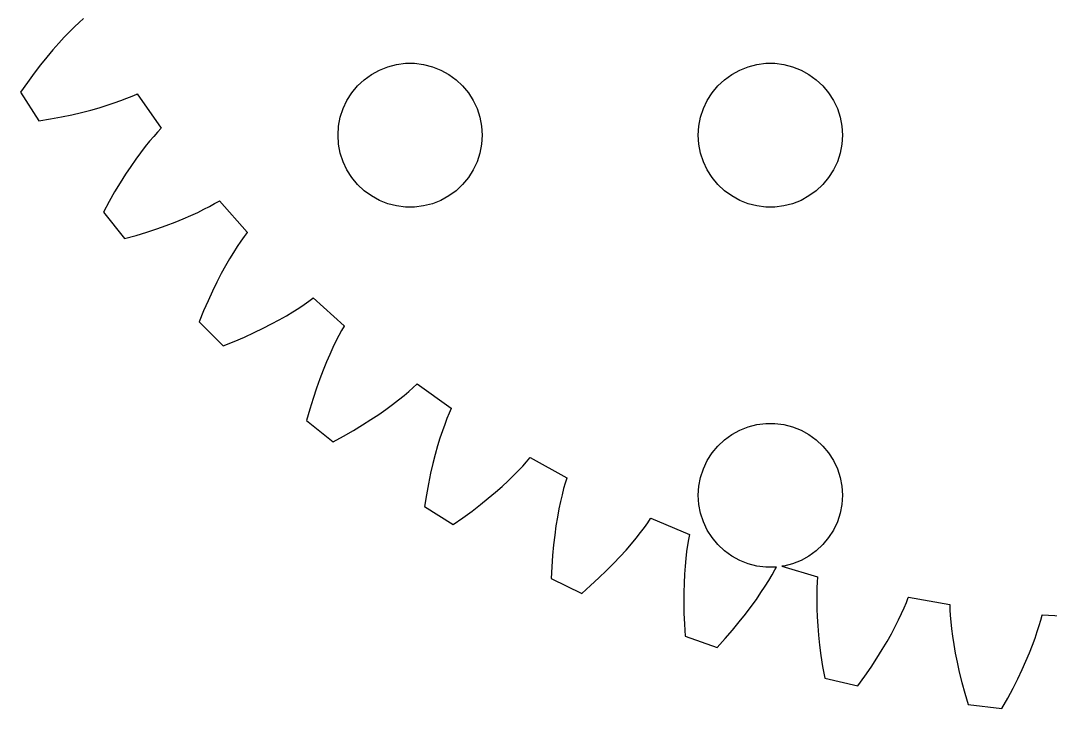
# Model space of a CAD drawing. Header units: metres. Extents: x -54 to 54, y -54 to 54.
# Drawn here: x -46.22 to -3.34, y -53.88 to -25.23 of the extents above; entities that cross this region are included whole.
import ezdxf

# ---------------------------------------------------------------- set-up
doc = ezdxf.new("R2010")
doc.units = ezdxf.units.M

msp = doc.modelspace()

# ---------------------------------------------------------------- linework, layer by layer
for p, q in [((-43.6034, -25.147), (-43.7811, -25.3075)), ((-44.1799, -25.6934), (-44.3992, -25.9204)), ((-43.9736, -25.4894), (-44.1799, -25.6934)), ((-43.7811, -25.3075), (-43.9736, -25.4894)), ((-44.3992, -25.9204), (-44.6306, -26.1709)), ((-44.873, -26.4457), (-45.1255, -26.7454)), ((-44.6306, -26.1709), (-44.873, -26.4457)), ((-45.1255, -26.7454), (-45.3871, -27.0705)), ((-30.5621, -27.0531), (-30.1884, -27.0059)), ((-30.1884, -27.0059), (-29.8116, -27.0059)), ((-29.8116, -27.0059), (-29.4379, -27.0531)), ((-15.5621, -27.0531), (-15.1884, -27.0059)), ((-15.1884, -27.0059), (-14.8116, -27.0059)), ((-14.8116, -27.0059), (-14.4379, -27.0531)), ((-45.6567, -27.4215), (-45.9333, -27.7992)), ((-45.3871, -27.0705), (-45.6567, -27.4215)), ((-31.6075, -27.467), (-31.2773, -27.2855)), ((-31.2773, -27.2855), (-30.927, -27.1468)), ((-30.927, -27.1468), (-30.5621, -27.0531)), ((-29.4379, -27.0531), (-29.0729, -27.1468)), ((-29.0729, -27.1468), (-28.7227, -27.2855)), ((-28.7227, -27.2855), (-28.3925, -27.467)), ((-16.6075, -27.467), (-16.2773, -27.2855)), ((-16.2773, -27.2855), (-15.927, -27.1468)), ((-15.927, -27.1468), (-15.5621, -27.0531)), ((-14.4379, -27.0531), (-14.0729, -27.1468)), ((-14.0729, -27.1468), (-13.7227, -27.2855)), ((-13.7227, -27.2855), (-13.3925, -27.467)), ((-45.9333, -27.7992), (-46.2158, -28.2038)), ((-32.1869, -27.9464), (-31.9123, -27.6884)), ((-31.9123, -27.6884), (-31.6075, -27.467)), ((-28.3925, -27.467), (-28.0877, -27.6884)), ((-28.0877, -27.6884), (-27.8131, -27.9464)), ((-17.1869, -27.9464), (-16.9123, -27.6884)), ((-16.9123, -27.6884), (-16.6075, -27.467)), ((-13.3925, -27.467), (-13.0877, -27.6884)), ((-13.0877, -27.6884), (-12.8131, -27.9464)), ((-46.2158, -28.2038), (-45.463, -29.4018)), ((-41.5755, -28.3744), (-41.3792, -28.2891)), ((-41.3792, -28.2891), (-41.3677, -28.2811)), ((-41.3677, -28.2811), (-40.3603, -29.708)), ((-32.6289, -28.5547), (-32.427, -28.2366)), ((-32.427, -28.2366), (-32.1869, -27.9464)), ((-27.8131, -27.9464), (-27.5729, -28.2366)), ((-27.5729, -28.2366), (-27.3711, -28.5547)), ((-17.6289, -28.5547), (-17.427, -28.2366)), ((-17.427, -28.2366), (-17.1869, -27.9464)), ((-12.8131, -27.9464), (-12.5729, -28.2366)), ((-12.5729, -28.2366), (-12.3711, -28.5547)), ((-42.6176, -28.7559), (-42.3179, -28.6568)), ((-42.3179, -28.6568), (-42.0445, -28.5594)), ((-42.0445, -28.5594), (-41.7972, -28.4649)), ((-41.7972, -28.4649), (-41.5755, -28.3744)), ((-32.7893, -28.8956), (-32.6289, -28.5547)), ((-27.3711, -28.5547), (-27.2107, -28.8956)), ((-17.7893, -28.8956), (-17.6289, -28.5547)), ((-12.3711, -28.5547), (-12.2107, -28.8956)), ((-44.5157, -29.2375), (-44.0824, -29.1469)), ((-44.0824, -29.1469), (-43.676, -29.0523)), ((-43.676, -29.0523), (-43.2965, -28.9548)), ((-43.2965, -28.9548), (-42.9437, -28.8556)), ((-42.9437, -28.8556), (-42.6176, -28.7559)), ((-32.9057, -29.2539), (-32.7893, -28.8956)), ((-27.2107, -28.8956), (-27.0942, -29.2539)), ((-17.9057, -29.2539), (-17.7893, -28.8956)), ((-12.2107, -28.8956), (-12.0942, -29.2539)), ((-45.463, -29.4018), (-44.9759, -29.3229)), ((-44.9759, -29.3229), (-44.5157, -29.2375)), ((-32.9763, -29.624), (-32.9057, -29.2539)), ((-27.0942, -29.2539), (-27.0237, -29.624)), ((-17.9763, -29.624), (-17.9057, -29.2539)), ((-12.0942, -29.2539), (-12.0237, -29.624)), ((-40.5137, -29.8709), (-40.6723, -30.0503)), ((-40.3683, -29.7139), (-40.5137, -29.8709)), ((-40.3603, -29.708), (-40.3683, -29.7139)), ((-33, -30), (-32.9763, -29.624)), ((-32.9763, -30.376), (-33, -30)), ((-27.0237, -29.624), (-27, -30)), ((-27, -30), (-27.0237, -30.376)), ((-18, -30), (-17.9763, -29.624)), ((-17.9763, -30.376), (-18, -30)), ((-12.0237, -29.624), (-12, -30)), ((-12, -30), (-12.0237, -30.376)), ((-40.8432, -30.2526), (-41.0254, -30.4785)), ((-40.6723, -30.0503), (-40.8432, -30.2526)), ((-32.9057, -30.7461), (-32.9763, -30.376)), ((-27.0237, -30.376), (-27.0942, -30.7461)), ((-17.9057, -30.7461), (-17.9763, -30.376)), ((-12.0237, -30.376), (-12.0942, -30.7461)), ((-41.2179, -30.7286), (-41.4198, -31.0034)), ((-41.0254, -30.4785), (-41.2179, -30.7286)), ((-32.7893, -31.1044), (-32.9057, -30.7461)), ((-27.0942, -30.7461), (-27.2107, -31.1044)), ((-17.7893, -31.1044), (-17.9057, -30.7461)), ((-12.0942, -30.7461), (-12.2107, -31.1044)), ((-41.4198, -31.0034), (-41.6299, -31.3036)), ((-32.6289, -31.4453), (-32.7893, -31.1044)), ((-27.2107, -31.1044), (-27.3711, -31.4453)), ((-17.6289, -31.4453), (-17.7893, -31.1044)), ((-12.2107, -31.1044), (-12.3711, -31.4453)), ((-41.8473, -31.6297), (-42.0708, -31.982)), ((-41.6299, -31.3036), (-41.8473, -31.6297)), ((-32.427, -31.7634), (-32.6289, -31.4453)), ((-27.3711, -31.4453), (-27.5729, -31.7634)), ((-17.427, -31.7634), (-17.6289, -31.4453)), ((-12.3711, -31.4453), (-12.5729, -31.7634)), ((-42.0708, -31.982), (-42.2994, -32.3611)), ((-32.1869, -32.0536), (-32.427, -31.7634)), ((-31.9123, -32.3115), (-32.1869, -32.0536)), ((-27.8131, -32.0536), (-28.0877, -32.3115)), ((-27.5729, -31.7634), (-27.8131, -32.0536)), ((-17.1869, -32.0536), (-17.427, -31.7634)), ((-16.9123, -32.3115), (-17.1869, -32.0536)), ((-12.8131, -32.0536), (-13.0877, -32.3115)), ((-12.5729, -31.7634), (-12.8131, -32.0536)), ((-42.2994, -32.3611), (-42.532, -32.7673)), ((-31.6075, -32.533), (-31.9123, -32.3115)), ((-31.2773, -32.7145), (-31.6075, -32.533)), ((-28.3925, -32.533), (-28.7227, -32.7145)), ((-28.0877, -32.3115), (-28.3925, -32.533)), ((-16.6075, -32.533), (-16.9123, -32.3115)), ((-16.2773, -32.7145), (-16.6075, -32.533)), ((-13.3925, -32.533), (-13.7227, -32.7145)), ((-13.0877, -32.3115), (-13.3925, -32.533)), ((-42.532, -32.7673), (-42.7674, -33.201)), ((-38.5825, -33.0873), (-38.3473, -32.9657)), ((-38.3473, -32.9657), (-38.1371, -32.851)), ((-38.1371, -32.851), (-37.9517, -32.7442)), ((-37.9517, -32.7442), (-37.9411, -32.735)), ((-37.9411, -32.735), (-36.7803, -34.0402)), ((-30.927, -32.8532), (-31.2773, -32.7145)), ((-30.5621, -32.9469), (-30.927, -32.8532)), ((-30.1884, -32.9941), (-30.5621, -32.9469)), ((-29.8116, -32.9941), (-30.1884, -32.9941)), ((-29.4379, -32.9469), (-29.8116, -32.9941)), ((-29.0729, -32.8532), (-29.4379, -32.9469)), ((-28.7227, -32.7145), (-29.0729, -32.8532)), ((-15.927, -32.8532), (-16.2773, -32.7145)), ((-15.5621, -32.9469), (-15.927, -32.8532)), ((-15.1884, -32.9941), (-15.5621, -32.9469)), ((-14.8116, -32.9941), (-15.1884, -32.9941)), ((-14.4379, -32.9469), (-14.8116, -32.9941)), ((-14.0729, -32.8532), (-14.4379, -32.9469)), ((-13.7227, -32.7145), (-14.0729, -32.8532)), ((-42.7674, -33.201), (-41.8852, -34.3072)), ((-39.4429, -33.4824), (-39.13, -33.3467)), ((-39.13, -33.3467), (-38.8433, -33.2147)), ((-38.8433, -33.2147), (-38.5825, -33.0873)), ((-40.5418, -33.8993), (-40.1485, -33.7598)), ((-40.1485, -33.7598), (-39.7823, -33.6205)), ((-39.7823, -33.6205), (-39.4429, -33.4824)), ((-41.8852, -34.3072), (-41.41, -34.1742)), ((-41.41, -34.1742), (-40.9622, -34.0379)), ((-40.9622, -34.0379), (-40.5418, -33.8993)), ((-36.9144, -34.2192), (-37.052, -34.4152)), ((-36.7876, -34.0469), (-36.9144, -34.2192)), ((-36.7803, -34.0402), (-36.7876, -34.0469)), ((-37.1991, -34.6353), (-37.3549, -34.8802)), ((-37.052, -34.4152), (-37.1991, -34.6353)), ((-37.5182, -35.1503), (-37.688, -35.446)), ((-37.3549, -34.8802), (-37.5182, -35.1503)), ((-37.688, -35.446), (-37.8633, -35.7679)), ((-37.8633, -35.7679), (-38.0428, -36.1162)), ((-38.0428, -36.1162), (-38.2254, -36.4913)), ((-38.2254, -36.4913), (-38.4101, -36.8936)), ((-34.2192, -36.9144), (-34.0469, -36.7876)), ((-34.0469, -36.7876), (-34.0373, -36.7773)), ((-34.0373, -36.7773), (-32.7377, -37.9442)), ((-38.4101, -36.8936), (-38.5958, -37.3233)), ((-34.8802, -37.3549), (-34.6353, -37.1991)), ((-34.6353, -37.1991), (-34.4152, -37.052)), ((-34.4152, -37.052), (-34.2192, -36.9144)), ((-38.5958, -37.3233), (-38.7811, -37.7806)), ((-35.7679, -37.8633), (-35.446, -37.688)), ((-35.446, -37.688), (-35.1503, -37.5182)), ((-35.1503, -37.5182), (-34.8802, -37.3549)), ((-38.7811, -37.7806), (-37.7806, -38.7811)), ((-36.4913, -38.2254), (-36.1162, -38.0428)), ((-36.1162, -38.0428), (-35.7679, -37.8633)), ((-32.851, -38.1371), (-32.9657, -38.3473)), ((-32.7442, -37.9517), (-32.851, -38.1371)), ((-32.7377, -37.9442), (-32.7442, -37.9517)), ((-37.3233, -38.5958), (-36.8936, -38.4101)), ((-36.8936, -38.4101), (-36.4913, -38.2254)), ((-33.0873, -38.5825), (-33.2147, -38.8433)), ((-32.9657, -38.3473), (-33.0873, -38.5825)), ((-37.7806, -38.7811), (-37.3233, -38.5958)), ((-33.2147, -38.8433), (-33.3467, -39.13)), ((-33.4824, -39.4429), (-33.6205, -39.7823)), ((-33.3467, -39.13), (-33.4824, -39.4429)), ((-33.6205, -39.7823), (-33.7598, -40.1485)), ((-33.7598, -40.1485), (-33.8993, -40.5418)), ((-33.8993, -40.5418), (-34.0379, -40.9622)), ((-30.2526, -40.8432), (-30.0503, -40.6723)), ((-30.0503, -40.6723), (-29.8709, -40.5137)), ((-29.8709, -40.5137), (-29.7139, -40.3683)), ((-29.7139, -40.3683), (-29.7056, -40.357)), ((-29.7056, -40.357), (-28.2835, -41.3711)), ((-34.0379, -40.9622), (-34.1742, -41.41)), ((-30.7286, -41.2179), (-30.4785, -41.0254)), ((-30.4785, -41.0254), (-30.2526, -40.8432)), ((-34.1742, -41.41), (-34.3072, -41.8852)), ((-31.3036, -41.6299), (-31.0034, -41.4198)), ((-31.0034, -41.4198), (-30.7286, -41.2179)), ((-28.3744, -41.5755), (-28.4649, -41.7972)), ((-28.2891, -41.3792), (-28.3744, -41.5755)), ((-28.2835, -41.3711), (-28.2891, -41.3792)), ((-34.3072, -41.8852), (-33.201, -42.7674)), ((-31.982, -42.0708), (-31.6297, -41.8473)), ((-31.6297, -41.8473), (-31.3036, -41.6299)), ((-28.4649, -41.7972), (-28.5594, -42.0445)), ((-15.5621, -42.0531), (-15.1884, -42.0059)), ((-15.1884, -42.0059), (-14.8116, -42.0059)), ((-14.8116, -42.0059), (-14.4379, -42.0531)), ((-32.7673, -42.532), (-32.3611, -42.2994)), ((-32.3611, -42.2994), (-31.982, -42.0708)), ((-28.6568, -42.3179), (-28.7559, -42.6176)), ((-28.5594, -42.0445), (-28.6568, -42.3179)), ((-16.6075, -42.467), (-16.2773, -42.2855)), ((-16.2773, -42.2855), (-15.927, -42.1468)), ((-15.927, -42.1468), (-15.5621, -42.0531)), ((-14.4379, -42.0531), (-14.0729, -42.1468)), ((-14.0729, -42.1468), (-13.7227, -42.2855)), ((-13.7227, -42.2855), (-13.3925, -42.467)), ((-33.201, -42.7674), (-32.7673, -42.532)), ((-28.7559, -42.6176), (-28.8556, -42.9437)), ((-17.1869, -42.9464), (-16.9123, -42.6885)), ((-16.9123, -42.6885), (-16.6075, -42.467)), ((-13.3925, -42.467), (-13.0877, -42.6885)), ((-13.0877, -42.6885), (-12.8131, -42.9464)), ((-28.9548, -43.2965), (-29.0523, -43.676)), ((-28.8556, -42.9437), (-28.9548, -43.2965)), ((-17.6289, -43.5547), (-17.427, -43.2366)), ((-17.427, -43.2366), (-17.1869, -42.9464)), ((-12.8131, -42.9464), (-12.5729, -43.2366)), ((-12.5729, -43.2366), (-12.3711, -43.5547)), ((-29.0523, -43.676), (-29.1469, -44.0824)), ((-25.3075, -43.7811), (-25.147, -43.6034)), ((-25.147, -43.6034), (-25.0072, -43.4414)), ((-25.0072, -43.4414), (-25.0002, -43.4292)), ((-25.0002, -43.4292), (-23.4736, -44.2777)), ((-17.7893, -43.8956), (-17.6289, -43.5547)), ((-12.3711, -43.5547), (-12.2107, -43.8956)), ((-29.1469, -44.0824), (-29.2375, -44.5157)), ((-25.6934, -44.1799), (-25.4894, -43.9736)), ((-25.4894, -43.9736), (-25.3075, -43.7811)), ((-17.9057, -44.2539), (-17.7893, -43.8956)), ((-12.2107, -43.8956), (-12.0942, -44.2539)), ((-29.2375, -44.5157), (-29.3229, -44.9759)), ((-26.1709, -44.6306), (-25.9204, -44.3992)), ((-25.9204, -44.3992), (-25.6934, -44.1799)), ((-23.541, -44.491), (-23.6061, -44.7214)), ((-23.4782, -44.2864), (-23.541, -44.491)), ((-23.4736, -44.2777), (-23.4782, -44.2864)), ((-17.9763, -44.624), (-17.9057, -44.2539)), ((-12.0942, -44.2539), (-12.0237, -44.624)), ((-29.3229, -44.9759), (-29.4018, -45.463)), ((-26.7454, -45.1255), (-26.4457, -44.873)), ((-26.4457, -44.873), (-26.1709, -44.6306)), ((-23.6723, -44.9778), (-23.7385, -45.2604)), ((-23.6061, -44.7214), (-23.6723, -44.9778)), ((-18, -45), (-17.9763, -44.624)), ((-17.9763, -45.376), (-18, -45)), ((-12.0237, -44.624), (-12, -45)), ((-12, -45), (-12.0237, -45.376)), ((-27.4215, -45.6567), (-27.0705, -45.3871)), ((-27.0705, -45.3871), (-26.7454, -45.1255)), ((-23.7385, -45.2604), (-23.8034, -45.5693)), ((-17.9057, -45.7461), (-17.9763, -45.376)), ((-12.0237, -45.376), (-12.0942, -45.7461)), ((-29.4018, -45.463), (-28.2038, -46.2158)), ((-27.7992, -45.9333), (-27.4215, -45.6567)), ((-23.8034, -45.5693), (-23.866, -45.9045)), ((-17.7893, -46.1044), (-17.9057, -45.7461)), ((-12.0942, -45.7461), (-12.2107, -46.1044)), ((-28.2038, -46.2158), (-27.7992, -45.9333)), ((-23.9251, -46.2661), (-23.9795, -46.6542)), ((-23.866, -45.9045), (-23.9251, -46.2661)), ((-20.2464, -46.3393), (-20.1069, -46.1448)), ((-20.1069, -46.1448), (-19.9861, -45.9681)), ((-19.9861, -45.9681), (-19.9805, -45.9553)), ((-19.9805, -45.9553), (-18.3684, -46.6275)), ((-17.6289, -46.4453), (-17.7893, -46.1044)), ((-12.2107, -46.1044), (-12.3711, -46.4453)), ((-23.9795, -46.6542), (-24.028, -47.0686)), ((-20.5853, -46.7789), (-20.4056, -46.551)), ((-20.4056, -46.551), (-20.2464, -46.3393)), ((-18.3721, -46.6367), (-18.4116, -46.847)), ((-18.3684, -46.6275), (-18.3721, -46.6367)), ((-17.427, -46.7634), (-17.6289, -46.4453)), ((-12.3711, -46.4453), (-12.5729, -46.7634)), ((-24.028, -47.0686), (-24.0695, -47.5093)), ((-21.0093, -47.2802), (-20.7863, -47.0222)), ((-20.7863, -47.0222), (-20.5853, -46.7789)), ((-18.4505, -47.0833), (-18.4875, -47.3455)), ((-18.4116, -46.847), (-18.4505, -47.0833)), ((-17.1869, -47.0536), (-17.427, -46.7634)), ((-16.9123, -47.3115), (-17.1869, -47.0536)), ((-12.8131, -47.0536), (-13.0877, -47.3115)), ((-12.5729, -46.7634), (-12.8131, -47.0536)), ((-24.0695, -47.5093), (-24.1028, -47.9762)), ((-21.5247, -47.8363), (-21.2552, -47.5519)), ((-21.2552, -47.5519), (-21.0093, -47.2802)), ((-18.4875, -47.3455), (-18.5217, -47.6337)), ((-16.6075, -47.533), (-16.9123, -47.3115)), ((-16.2773, -47.7145), (-16.6075, -47.533)), ((-13.3925, -47.533), (-13.7227, -47.7145)), ((-13.0877, -47.3115), (-13.3925, -47.533)), ((-24.1028, -47.9762), (-24.1267, -48.4691)), ((-21.8185, -48.1327), (-21.5247, -47.8363)), ((-18.5516, -47.9479), (-18.5763, -48.288)), ((-18.5217, -47.6337), (-18.5516, -47.9479)), ((-15.927, -47.8532), (-16.2773, -47.7145)), ((-15.5621, -47.9469), (-15.927, -47.8532)), ((-15.1884, -47.9941), (-15.5621, -47.9469)), ((-14.8116, -47.9941), (-15.1884, -47.9941)), ((-14.8139, -48.1059), (-14.7505, -47.9864)), ((-14.7505, -47.9864), (-14.8116, -47.9941)), ((-14.4379, -47.9469), (-14.523, -47.9576)), ((-14.523, -47.9576), (-13.0323, -48.3909)), ((-14.0729, -47.8532), (-14.4379, -47.9469)), ((-13.7227, -47.7145), (-14.0729, -47.8532)), ((-22.4815, -48.757), (-22.1372, -48.4399)), ((-22.1372, -48.4399), (-21.8185, -48.1327)), ((-18.5763, -48.288), (-18.5945, -48.654)), ((-15.0652, -48.543), (-14.9308, -48.3148)), ((-14.9308, -48.3148), (-14.8139, -48.1059)), ((-13.0349, -48.4005), (-13.0506, -48.6139)), ((-13.0323, -48.3909), (-13.0349, -48.4005)), ((-24.1267, -48.4691), (-22.8519, -49.083)), ((-22.8519, -49.083), (-22.4815, -48.757)), ((-18.5945, -48.654), (-18.6051, -49.0457)), ((-15.3908, -49.0539), (-15.2183, -48.7896)), ((-15.2183, -48.7896), (-15.0652, -48.543)), ((-13.0628, -48.853), (-13.0703, -49.1177)), ((-13.0506, -48.6139), (-13.0628, -48.853)), ((-18.6051, -49.0457), (-18.6069, -49.463)), ((-15.5835, -49.3352), (-15.3908, -49.0539)), ((-13.0703, -49.1177), (-13.0719, -49.4079)), ((-9.33456, -49.4621), (-9.25615, -49.2629)), ((-9.25615, -49.2629), (-9.25356, -49.2491)), ((-9.25356, -49.2491), (-7.5323, -49.5458)), ((-18.6069, -49.463), (-18.5988, -49.9055)), ((-16.0334, -49.9456), (-15.7975, -49.6327)), ((-15.7975, -49.6327), (-15.5835, -49.3352)), ((-13.0719, -49.4079), (-13.0665, -49.7235)), ((-13.0665, -49.7235), (-13.0529, -50.0643)), ((-9.53543, -49.9245), (-9.42732, -49.6828)), ((-9.42732, -49.6828), (-9.33456, -49.4621)), ((-7.5323, -49.5458), (-7.53378, -49.5556)), ((-7.53378, -49.5556), (-7.52553, -49.7694)), ((-18.5988, -49.9055), (-18.5796, -50.3732)), ((-16.2922, -50.2729), (-16.0334, -49.9456)), ((-13.0529, -50.0643), (-13.0301, -50.43)), ((-9.6599, -50.1867), (-9.53543, -49.9245)), ((-7.52553, -49.7694), (-7.51086, -50.0084)), ((-7.51086, -50.0084), (-7.48868, -50.2723)), ((-3.73788, -50.1962), (-3.68224, -49.9895)), ((-3.68224, -49.9895), (-3.6812, -49.9756)), ((-3.6812, -49.9756), (-1.93758, -50.0776)), ((-18.5796, -50.3732), (-18.5482, -50.8657)), ((-16.5744, -50.6139), (-16.2922, -50.2729)), ((-13.0301, -50.43), (-12.9967, -50.8204)), ((-9.96176, -50.7698), (-9.80168, -50.4687)), ((-9.80168, -50.4687), (-9.6599, -50.1867)), ((-7.48868, -50.2723), (-7.45778, -50.5608)), ((-7.45778, -50.5608), (-7.41708, -50.8738)), ((-3.88571, -50.6782), (-3.80534, -50.4259)), ((-3.80534, -50.4259), (-3.73788, -50.1962)), ((-18.5482, -50.8657), (-17.2127, -51.333)), ((-17.2127, -51.333), (-16.8811, -50.9676)), ((-16.8811, -50.9676), (-16.5744, -50.6139)), ((-12.9967, -50.8204), (-12.9518, -51.2352)), ((-10.1411, -51.0894), (-9.96176, -50.7698)), ((-7.41708, -50.8738), (-7.36545, -51.2109)), ((-4.08936, -51.2488), (-3.98003, -50.9527)), ((-3.98003, -50.9527), (-3.88571, -50.6782)), ((-12.9518, -51.2352), (-12.8942, -51.6741)), ((-10.5609, -51.7809), (-10.3405, -51.4267)), ((-10.3405, -51.4267), (-10.1411, -51.0894)), ((-7.36545, -51.2109), (-7.30177, -51.5718)), ((-4.21471, -51.5659), (-4.08936, -51.2488)), ((-12.8942, -51.6741), (-12.8228, -52.1367)), ((-10.8033, -52.1514), (-10.5609, -51.7809)), ((-7.30177, -51.5718), (-7.22493, -51.9561)), ((-4.35709, -51.9036), (-4.21471, -51.5659)), ((-12.8228, -52.1367), (-12.7364, -52.6226)), ((-11.0684, -52.5372), (-10.8033, -52.1514)), ((-7.22493, -51.9561), (-7.13385, -52.3632)), ((-4.69691, -52.6378), (-4.51752, -52.2611)), ((-4.51752, -52.2611), (-4.35709, -51.9036)), ((-12.7364, -52.6226), (-11.357, -52.9374)), ((-11.357, -52.9374), (-11.0684, -52.5372)), ((-7.13385, -52.3632), (-7.02747, -52.7929)), ((-4.89624, -53.0331), (-4.69691, -52.6378)), ((-7.02747, -52.7929), (-6.90468, -53.2446)), ((-5.11647, -53.4461), (-4.89624, -53.0331)), ((-6.90468, -53.2446), (-6.76447, -53.7177)), ((-5.35844, -53.8762), (-5.11647, -53.4461)), ((-6.76447, -53.7177), (-5.35844, -53.8762))]:
    msp.add_line(p, q)

doc.saveas('drawing.dxf')
